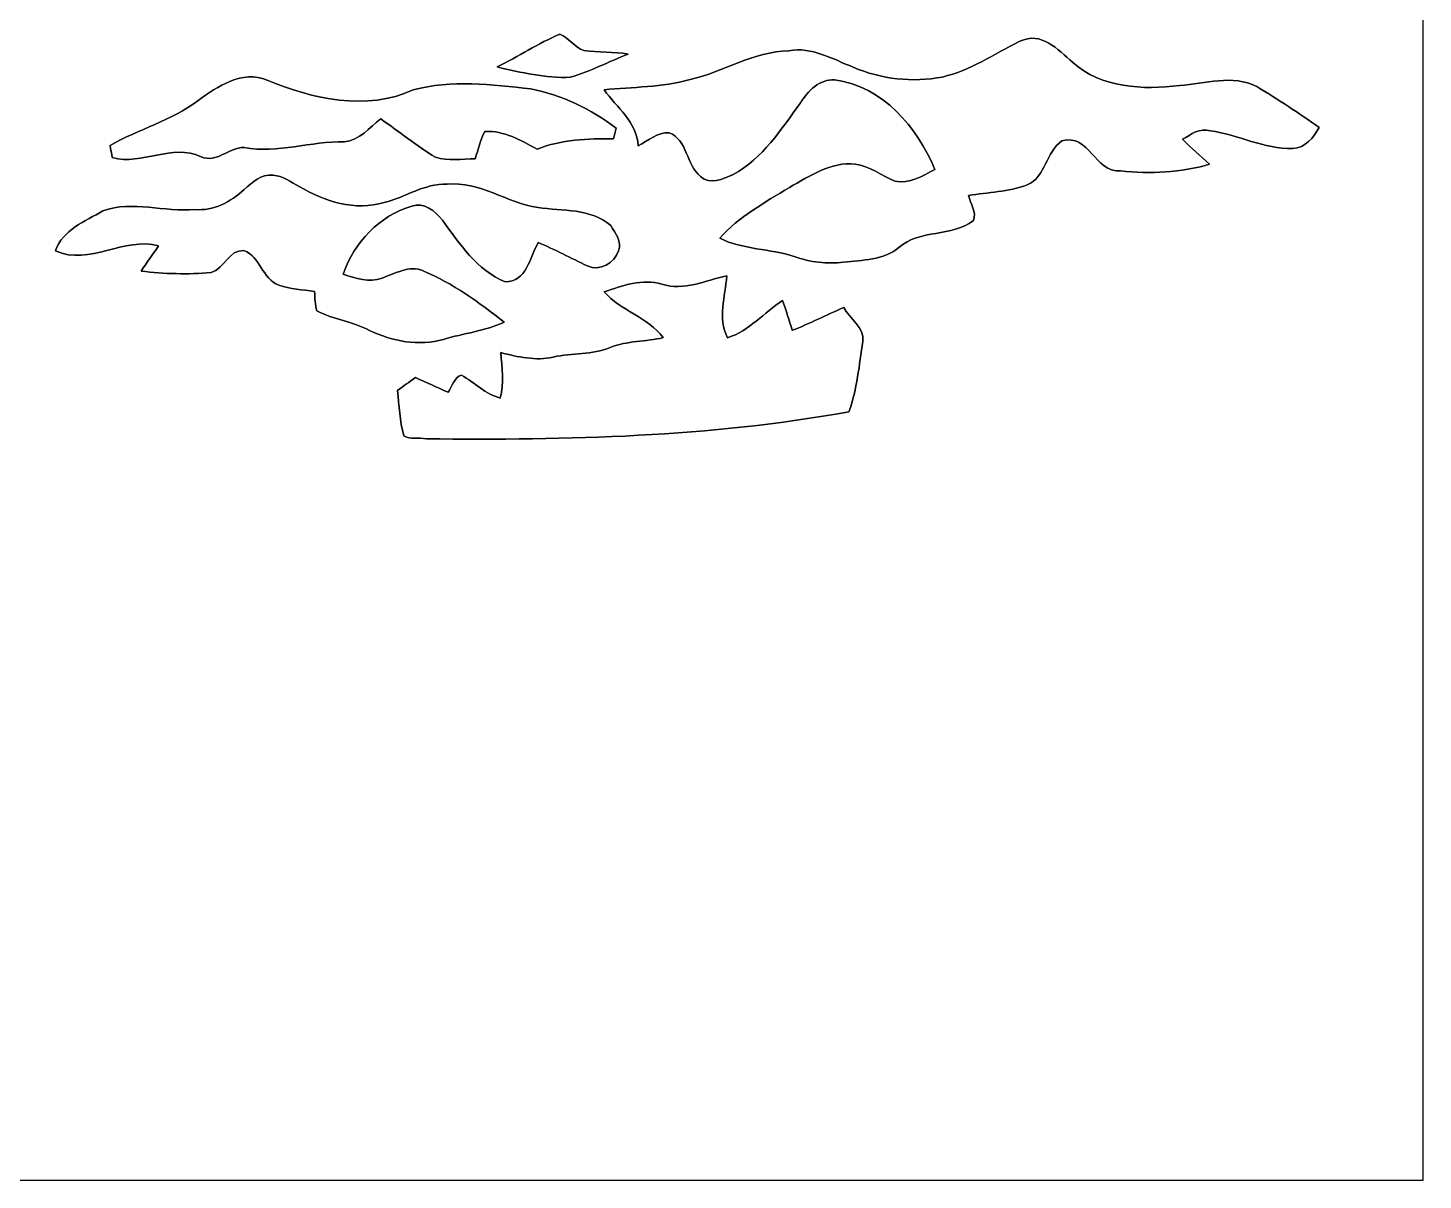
# Model space of a CAD drawing. Header units: centimetres. Extents: x -16.8 to 16.8, y -16.7 to 16.7.
# Drawn here: x -0.22 to 16.77, y -16.67 to -2.63 of the extents above; entities that cross this region are included whole.
import ezdxf

# ---------------------------------------------------------------- set-up
doc = ezdxf.new("R2010")
doc.units = ezdxf.units.CM
doc.header["$MEASUREMENT"] = 0
doc.layers.add('Layer 1', color=7, linetype='Continuous')

msp = doc.modelspace()

# ---------------------------------------------------------------- linework, layer by layer
at = {"layer": 'Layer 1', "color": 7}
for points, knots in [([(-16.77458, 16.66875), (-16.77458, 16.66875), (16.77458, 16.66875), (16.77458, 16.66875), (16.77458, 16.66875), (16.77458, 16.66875), (16.77458, -16.66875), (16.77458, -16.66875), (16.77458, -16.66875), (16.77458, -16.66875), (-16.77458, -16.66875), (-16.77458, -16.66875), (-16.77458, -16.66875), (-16.77458, -16.66875), (-16.77458, 16.66875), (-16.77458, 16.66875), (-16.77458, 16.66875), (-16.77458, 16.66875), (-16.77458, 16.66875), (-16.77458, 16.66875)], [0, 0, 0, 0, 0.16666667, 0.16666667, 0.16666667, 0.16666667, 0.33333333, 0.33333333, 0.33333333, 0.33333333, 0.5, 0.5, 0.5, 0.5, 0.66666667, 0.66666667, 0.66666667, 0.66666667, 1, 1, 1, 1]), ([(5.4991, -3.11009), (5.75522, -2.98168), (5.99793, -2.82116), (6.26145, -2.71039), (6.26145, -2.71039), (6.36976, -2.76013), (6.44172, -2.86667), (6.5532, -2.91112), (6.5532, -2.91112), (6.73206, -2.93335), (6.91586, -2.92206), (7.09471, -2.95204), (7.09471, -2.95204), (6.85871, -3.04447), (6.63152, -3.16406), (6.38845, -3.23603), (6.38845, -3.23603), (6.08894, -3.24838), (5.78944, -3.17712), (5.4991, -3.11009)], [0, 0, 0, 0, 0.16666667, 0.16666667, 0.16666667, 0.16666667, 0.33333333, 0.33333333, 0.33333333, 0.33333333, 0.5, 0.5, 0.5, 0.5, 0.66666667, 0.66666667, 0.66666667, 0.66666667, 1, 1, 1, 1]), ([(11.86145, -2.79753), (12.12674, -2.66982), (12.325, -2.89877), (12.50527, -3.05188), (12.50527, -3.05188), (12.85522, -3.36691), (13.3664, -3.39266), (13.8109, -3.33481), (13.8109, -3.33481), (14.12064, -3.31823), (14.45401, -3.19511), (14.74999, -3.34927), (14.74999, -3.34927), (15.00928, -3.50414), (15.26046, -3.67383), (15.50917, -3.84634), (15.50917, -3.84634), (15.44073, -3.9691), (15.34231, -4.09716), (15.18744, -4.10281), (15.18744, -4.10281), (14.83854, -4.11127), (14.5228, -3.93488), (14.18378, -3.88761), (14.18378, -3.88761), (14.0529, -3.84775), (13.94919, -3.93136), (13.84617, -3.99062), (13.84617, -3.99062), (13.9506, -4.09716), (14.06243, -4.19312), (14.17391, -4.29401), (14.17391, -4.29401), (13.82324, -4.39632), (13.45142, -4.41466), (13.08982, -4.37515), (13.08982, -4.37515), (12.77091, -4.39667), (12.71764, -3.92007), (12.37509, -4.00897), (12.37509, -4.00897), (12.18177, -4.14443), (12.18177, -4.44888), (11.95387, -4.54484), (11.95387, -4.54484), (11.72598, -4.63232), (11.47516, -4.63479), (11.23738, -4.67678), (11.23738, -4.67678), (11.26172, -4.7752), (11.33792, -4.8768), (11.29912, -4.98087), (11.29912, -4.98087), (11.03418, -5.18231), (10.64648, -5.08494), (10.38931, -5.30931), (10.38931, -5.30931), (10.20339, -5.4677), (9.94551, -5.45959), (9.71762, -5.4864), (9.71762, -5.4864), (9.51442, -5.51498), (9.30875, -5.48711), (9.11684, -5.41867), (9.11684, -5.41867), (8.81874, -5.32412), (8.49348, -5.33435), (8.20808, -5.19712), (8.20808, -5.19712), (8.44444, -4.93219), (8.75877, -4.76038), (9.05722, -4.57694), (9.05722, -4.57694), (9.30416, -4.4383), (9.55992, -4.26367), (9.85873, -4.29189), (9.85873, -4.29189), (10.03476, -4.31694), (10.1787, -4.43371), (10.33992, -4.49897), (10.33992, -4.49897), (10.51948, -4.54201), (10.67894, -4.43653), (10.82992, -4.35822), (10.82992, -4.35822), (10.61332, -3.84351), (10.19351, -3.34257), (9.60896, -3.26813), (9.60896, -3.26813), (9.42587, -3.25332), (9.28123, -3.40395), (9.19057, -3.54506), (9.19057, -3.54506), (8.96091, -3.86962), (8.72878, -4.22134), (8.37353, -4.42172), (8.37353, -4.42172), (8.25324, -4.47287), (8.08355, -4.55154), (7.9756, -4.44288), (7.9756, -4.44288), (7.79709, -4.30248), (7.81861, -3.99803), (7.59178, -3.91019), (7.59178, -3.91019), (7.45208, -3.9049), (7.33672, -4.00897), (7.21713, -4.06929), (7.21713, -4.06929), (7.19667, -3.78178), (6.95713, -3.60363), (6.79979, -3.38808), (6.79979, -3.38808), (7.14975, -3.35245), (7.50817, -3.36021), (7.84895, -3.26214), (7.84895, -3.26214), (8.25747, -3.17006), (8.62083, -2.921), (9.04946, -2.91253), (9.04946, -2.91253), (9.33168, -2.85926), (9.5825, -3.01554), (9.83544, -3.11291), (9.83544, -3.11291), (10.17446, -3.25967), (10.55687, -3.30271), (10.92059, -3.23215), (10.92059, -3.23215), (11.26137, -3.15207), (11.55277, -2.95134), (11.86145, -2.79753)], [0, 0, 0, 0, 0.02941176, 0.02941176, 0.02941176, 0.02941176, 0.05882353, 0.05882353, 0.05882353, 0.05882353, 0.08823529, 0.08823529, 0.08823529, 0.08823529, 0.11764706, 0.11764706, 0.11764706, 0.11764706, 0.14705882, 0.14705882, 0.14705882, 0.14705882, 0.17647059, 0.17647059, 0.17647059, 0.17647059, 0.20588235, 0.20588235, 0.20588235, 0.20588235, 0.23529412, 0.23529412, 0.23529412, 0.23529412, 0.26470588, 0.26470588, 0.26470588, 0.26470588, 0.29411765, 0.29411765, 0.29411765, 0.29411765, 0.32352941, 0.32352941, 0.32352941, 0.32352941, 0.35294118, 0.35294118, 0.35294118, 0.35294118, 0.38235294, 0.38235294, 0.38235294, 0.38235294, 0.41176471, 0.41176471, 0.41176471, 0.41176471, 0.44117647, 0.44117647, 0.44117647, 0.44117647, 0.47058824, 0.47058824, 0.47058824, 0.47058824, 0.5, 0.5, 0.5, 0.5, 0.52941176, 0.52941176, 0.52941176, 0.52941176, 0.55882353, 0.55882353, 0.55882353, 0.55882353, 0.58823529, 0.58823529, 0.58823529, 0.58823529, 0.61764706, 0.61764706, 0.61764706, 0.61764706, 0.64705882, 0.64705882, 0.64705882, 0.64705882, 0.67647059, 0.67647059, 0.67647059, 0.67647059, 0.70588235, 0.70588235, 0.70588235, 0.70588235, 0.73529412, 0.73529412, 0.73529412, 0.73529412, 0.76470588, 0.76470588, 0.76470588, 0.76470588, 0.79411765, 0.79411765, 0.79411765, 0.79411765, 0.82352941, 0.82352941, 0.82352941, 0.82352941, 0.85294118, 0.85294118, 0.85294118, 0.85294118, 0.88235294, 0.88235294, 0.88235294, 0.88235294, 0.91176471, 0.91176471, 0.91176471, 0.91176471, 0.94117647, 0.94117647, 0.94117647, 0.94117647, 1, 1, 1, 1]), ([(1.85667, -3.51755), (2.09091, -3.35033), (2.3936, -3.14149), (2.69522, -3.27131), (2.69522, -3.27131), (3.24732, -3.4992), (3.90737, -3.64984), (4.47463, -3.38914), (4.47463, -3.38914), (4.94347, -3.26319), (5.43207, -3.32528), (5.90726, -3.37679), (5.90726, -3.37679), (6.28438, -3.45017), (6.63963, -3.62268), (6.94549, -3.85374), (6.94549, -3.85374), (6.93526, -3.89749), (6.92538, -3.94159), (6.9155, -3.98568), (6.9155, -3.98568), (6.59977, -3.97863), (6.28156, -3.99627), (5.98417, -4.10986), (5.98417, -4.10986), (5.78626, -4.00332), (5.58271, -3.88479), (5.34882, -3.89467), (5.34882, -3.89467), (5.29167, -3.99803), (5.26944, -4.11621), (5.23028, -4.22698), (5.23028, -4.22698), (5.07012, -4.23157), (4.90255, -4.25662), (4.74698, -4.20899), (4.74698, -4.20899), (4.51591, -4.06894), (4.30389, -3.89855), (4.08234, -3.74368), (4.08234, -3.74368), (3.93982, -3.84069), (3.82341, -4.01073), (3.6382, -4.0199), (3.6382, -4.0199), (3.22686, -4.01391), (2.82787, -4.16701), (2.41547, -4.09046), (2.41547, -4.09046), (2.23132, -4.08799), (2.07857, -4.28801), (1.89265, -4.20299), (1.89265, -4.20299), (1.53599, -4.03578), (1.17581, -4.31341), (0.81033, -4.21393), (0.81033, -4.21393), (0.80116, -4.16419), (0.79234, -4.1148), (0.78352, -4.06576), (0.78352, -4.06576), (1.13418, -3.8675), (1.53353, -3.76484), (1.85667, -3.51755)], [0, 0, 0, 0, 0.05882353, 0.05882353, 0.05882353, 0.05882353, 0.11764706, 0.11764706, 0.11764706, 0.11764706, 0.17647059, 0.17647059, 0.17647059, 0.17647059, 0.23529412, 0.23529412, 0.23529412, 0.23529412, 0.29411765, 0.29411765, 0.29411765, 0.29411765, 0.35294118, 0.35294118, 0.35294118, 0.35294118, 0.41176471, 0.41176471, 0.41176471, 0.41176471, 0.47058824, 0.47058824, 0.47058824, 0.47058824, 0.52941176, 0.52941176, 0.52941176, 0.52941176, 0.58823529, 0.58823529, 0.58823529, 0.58823529, 0.64705882, 0.64705882, 0.64705882, 0.64705882, 0.70588235, 0.70588235, 0.70588235, 0.70588235, 0.76470588, 0.76470588, 0.76470588, 0.76470588, 0.82352941, 0.82352941, 0.82352941, 0.82352941, 0.88235294, 0.88235294, 0.88235294, 0.88235294, 1, 1, 1, 1]), ([(2.41547, -4.60375), (2.51848, -4.51944), (2.61867, -4.40478), (2.77107, -4.42983), (2.77107, -4.42983), (2.88996, -4.4323), (2.98626, -4.5152), (3.08857, -4.566), (3.08857, -4.566), (3.39372, -4.7498), (3.76943, -4.86657), (4.12221, -4.76038), (4.12221, -4.76038), (4.38185, -4.69935), (4.61045, -4.52649), (4.88738, -4.53813), (4.88738, -4.53813), (5.28355, -4.49862), (5.61622, -4.76638), (5.99546, -4.82141), (5.99546, -4.82141), (6.29179, -4.86728), (6.63928, -4.82706), (6.88164, -5.04261), (6.88164, -5.04261), (6.93314, -5.13115), (7.02486, -5.24122), (6.97653, -5.34987), (6.97653, -5.34987), (6.92891, -5.50086), (6.74793, -5.60141), (6.59447, -5.53367), (6.59447, -5.53367), (6.39586, -5.43736), (6.20148, -5.33294), (5.99722, -5.24969), (5.99722, -5.24969), (5.90091, -5.41902), (5.85188, -5.73652), (5.59541, -5.72558), (5.59541, -5.72558), (5.2518, -5.58941), (5.04049, -5.25992), (4.83059, -4.97593), (4.83059, -4.97593), (4.74416, -4.86657), (4.6041, -4.75086), (4.45841, -4.80519), (4.45841, -4.80519), (4.06259, -4.92054), (3.75532, -5.24792), (3.62303, -5.6328), (3.62303, -5.6328), (3.77225, -5.68572), (3.93982, -5.74322), (4.09646, -5.68149), (4.09646, -5.68149), (4.25309, -5.62751), (4.43124, -5.51886), (4.59811, -5.59506), (4.59811, -5.59506), (4.95864, -5.74463), (5.27861, -5.97711), (5.58236, -6.21912), (5.58236, -6.21912), (5.34882, -6.32566), (5.08988, -6.35494), (4.8454, -6.42796), (4.8454, -6.42796), (4.54131, -6.51122), (4.2224, -6.45583), (3.94406, -6.3186), (3.94406, -6.3186), (3.74086, -6.21171), (3.50696, -6.18737), (3.30341, -6.08118), (3.30341, -6.08118), (3.27766, -6.00498), (3.28013, -5.92349), (3.27484, -5.84447), (3.27484, -5.84447), (3.12808, -5.82119), (2.97674, -5.81942), (2.83704, -5.76756), (2.83704, -5.76756), (2.63842, -5.69031), (2.61126, -5.41867), (2.41265, -5.34564), (2.41265, -5.34564), (2.23097, -5.334), (2.17487, -5.56613), (2.01542, -5.61269), (2.01542, -5.61269), (1.73108, -5.64092), (1.44427, -5.62963), (1.16134, -5.59647), (1.16134, -5.59647), (1.22908, -5.49275), (1.30422, -5.39362), (1.37336, -5.29061), (1.37336, -5.29061), (0.95497, -5.16819), (0.53622, -5.5372), (0.11853, -5.35129), (0.11853, -5.35129), (0.20638, -5.09446), (0.48013, -4.98722), (0.69744, -4.86375), (0.69744, -4.86375), (1.05974, -4.73004), (1.44568, -4.88174), (1.81751, -4.84611), (1.81751, -4.84611), (2.0447, -4.86728), (2.25425, -4.75262), (2.41547, -4.60375)], [0, 0, 0, 0, 0.03333333, 0.03333333, 0.03333333, 0.03333333, 0.06666667, 0.06666667, 0.06666667, 0.06666667, 0.1, 0.1, 0.1, 0.1, 0.13333333, 0.13333333, 0.13333333, 0.13333333, 0.16666667, 0.16666667, 0.16666667, 0.16666667, 0.2, 0.2, 0.2, 0.2, 0.23333333, 0.23333333, 0.23333333, 0.23333333, 0.26666667, 0.26666667, 0.26666667, 0.26666667, 0.3, 0.3, 0.3, 0.3, 0.33333333, 0.33333333, 0.33333333, 0.33333333, 0.36666667, 0.36666667, 0.36666667, 0.36666667, 0.4, 0.4, 0.4, 0.4, 0.43333333, 0.43333333, 0.43333333, 0.43333333, 0.46666667, 0.46666667, 0.46666667, 0.46666667, 0.5, 0.5, 0.5, 0.5, 0.53333333, 0.53333333, 0.53333333, 0.53333333, 0.56666667, 0.56666667, 0.56666667, 0.56666667, 0.6, 0.6, 0.6, 0.6, 0.63333333, 0.63333333, 0.63333333, 0.63333333, 0.66666667, 0.66666667, 0.66666667, 0.66666667, 0.7, 0.7, 0.7, 0.7, 0.73333333, 0.73333333, 0.73333333, 0.73333333, 0.76666667, 0.76666667, 0.76666667, 0.76666667, 0.8, 0.8, 0.8, 0.8, 0.83333333, 0.83333333, 0.83333333, 0.83333333, 0.86666667, 0.86666667, 0.86666667, 0.86666667, 0.9, 0.9, 0.9, 0.9, 0.93333333, 0.93333333, 0.93333333, 0.93333333, 1, 1, 1, 1]), ([(7.50182, -5.75663), (7.77381, -5.83882), (8.03275, -5.71147), (8.2931, -5.65503), (8.2931, -5.65503), (8.28005, -5.90656), (8.17845, -6.16726), (8.30333, -6.4075), (8.30333, -6.4075), (8.57038, -6.32707), (8.74466, -6.09882), (8.97431, -5.95524), (8.97431, -5.95524), (9.01665, -6.07483), (9.05263, -6.19654), (9.09249, -6.3179), (9.09249, -6.3179), (9.30522, -6.23535), (9.50842, -6.13057), (9.71832, -6.03991), (9.71832, -6.03991), (9.7917, -6.1789), (9.9755, -6.2798), (9.94974, -6.45195), (9.94974, -6.45195), (9.90812, -6.73911), (9.88166, -7.03651), (9.78217, -7.31026), (9.78217, -7.31026), (8.08814, -7.61682), (6.35564, -7.6581), (4.63762, -7.6394), (4.63762, -7.6394), (4.54131, -7.61965), (4.44571, -7.65246), (4.35963, -7.60271), (4.35963, -7.60271), (4.31306, -7.42209), (4.30318, -7.23406), (4.28449, -7.04956), (4.28449, -7.04956), (4.35716, -6.99735), (4.43018, -6.94478), (4.50321, -6.89257), (4.50321, -6.89257), (4.6355, -6.95184), (4.76779, -7.01287), (4.90008, -7.07284), (4.90008, -7.07284), (4.95053, -7.00229), (4.9724, -6.89257), (5.06236, -6.86259), (5.06236, -6.86259), (5.22111, -6.95466), (5.35234, -7.09401), (5.53544, -7.14304), (5.53544, -7.14304), (5.57953, -6.96066), (5.56048, -6.77263), (5.54179, -6.58848), (5.54179, -6.58848), (5.74922, -6.64175), (5.96759, -6.6929), (6.18102, -6.64351), (6.18102, -6.64351), (6.41032, -6.59024), (6.65551, -6.61952), (6.87564, -6.52604), (6.87564, -6.52604), (7.08131, -6.44384), (7.30814, -6.45795), (7.52122, -6.40644), (7.52122, -6.40644), (7.33249, -6.15562), (7.00264, -6.08295), (6.8005, -5.8487), (6.8005, -5.8487), (7.02522, -5.77533), (7.26369, -5.6829), (7.50182, -5.75663)], [0, 0, 0, 0, 0.04761905, 0.04761905, 0.04761905, 0.04761905, 0.0952381, 0.0952381, 0.0952381, 0.0952381, 0.14285714, 0.14285714, 0.14285714, 0.14285714, 0.19047619, 0.19047619, 0.19047619, 0.19047619, 0.23809524, 0.23809524, 0.23809524, 0.23809524, 0.28571429, 0.28571429, 0.28571429, 0.28571429, 0.33333333, 0.33333333, 0.33333333, 0.33333333, 0.38095238, 0.38095238, 0.38095238, 0.38095238, 0.42857143, 0.42857143, 0.42857143, 0.42857143, 0.47619048, 0.47619048, 0.47619048, 0.47619048, 0.52380952, 0.52380952, 0.52380952, 0.52380952, 0.57142857, 0.57142857, 0.57142857, 0.57142857, 0.61904762, 0.61904762, 0.61904762, 0.61904762, 0.66666667, 0.66666667, 0.66666667, 0.66666667, 0.71428571, 0.71428571, 0.71428571, 0.71428571, 0.76190476, 0.76190476, 0.76190476, 0.76190476, 0.80952381, 0.80952381, 0.80952381, 0.80952381, 0.85714286, 0.85714286, 0.85714286, 0.85714286, 0.9047619, 0.9047619, 0.9047619, 0.9047619, 1, 1, 1, 1])]:
    msp.add_open_spline(points, degree=3, knots=knots, dxfattribs=at)
at = {"layer": 'Layer 1', "color": 251}
for points, knots in [([(5.4991, -3.11009), (5.78944, -3.17712), (6.08894, -3.24838), (6.38845, -3.23603), (6.38845, -3.23603), (6.63152, -3.16406), (6.85871, -3.04447), (7.09471, -2.95204), (7.09471, -2.95204), (6.91586, -2.92206), (6.73206, -2.93335), (6.5532, -2.91112), (6.5532, -2.91112), (6.44172, -2.86667), (6.36976, -2.76013), (6.26145, -2.71039), (6.26145, -2.71039), (5.99793, -2.82116), (5.75522, -2.98168), (5.4991, -3.11009), (5.4991, -3.11009), (5.4991, -3.11009), (5.4991, -3.11009), (5.4991, -3.11009)], [0, 0, 0, 0, 0.14285714, 0.14285714, 0.14285714, 0.14285714, 0.28571429, 0.28571429, 0.28571429, 0.28571429, 0.42857143, 0.42857143, 0.42857143, 0.42857143, 0.57142857, 0.57142857, 0.57142857, 0.57142857, 0.71428571, 0.71428571, 0.71428571, 0.71428571, 1, 1, 1, 1]), ([(11.86145, -2.79753), (11.55277, -2.95134), (11.26137, -3.15207), (10.92059, -3.23215), (10.92059, -3.23215), (10.55687, -3.30271), (10.17446, -3.25967), (9.83544, -3.11291), (9.83544, -3.11291), (9.5825, -3.01554), (9.33168, -2.85926), (9.04946, -2.91253), (9.04946, -2.91253), (8.62083, -2.921), (8.25747, -3.17006), (7.84895, -3.26214), (7.84895, -3.26214), (7.50817, -3.36021), (7.14975, -3.35245), (6.79979, -3.38808), (6.79979, -3.38808), (6.95713, -3.60363), (7.19667, -3.78178), (7.21713, -4.06929), (7.21713, -4.06929), (7.33672, -4.00897), (7.45208, -3.9049), (7.59178, -3.91019), (7.59178, -3.91019), (7.81861, -3.99803), (7.79709, -4.30248), (7.9756, -4.44288), (7.9756, -4.44288), (8.08355, -4.55154), (8.25324, -4.47287), (8.37353, -4.42172), (8.37353, -4.42172), (8.72878, -4.22134), (8.96091, -3.86962), (9.19057, -3.54506), (9.19057, -3.54506), (9.28123, -3.40395), (9.42587, -3.25332), (9.60896, -3.26813), (9.60896, -3.26813), (10.19351, -3.34257), (10.61332, -3.84351), (10.82992, -4.35822), (10.82992, -4.35822), (10.67894, -4.43653), (10.51948, -4.54201), (10.33992, -4.49897), (10.33992, -4.49897), (10.1787, -4.43371), (10.03476, -4.31694), (9.85873, -4.29189), (9.85873, -4.29189), (9.55992, -4.26367), (9.30416, -4.4383), (9.05722, -4.57694), (9.05722, -4.57694), (8.75877, -4.76038), (8.44444, -4.93219), (8.20808, -5.19712), (8.20808, -5.19712), (8.49348, -5.33435), (8.81874, -5.32412), (9.11684, -5.41867), (9.11684, -5.41867), (9.30875, -5.48711), (9.51442, -5.51498), (9.71762, -5.4864), (9.71762, -5.4864), (9.94551, -5.45959), (10.20339, -5.4677), (10.38931, -5.30931), (10.38931, -5.30931), (10.64648, -5.08494), (11.03418, -5.18231), (11.29912, -4.98087), (11.29912, -4.98087), (11.33792, -4.8768), (11.26172, -4.7752), (11.23738, -4.67678), (11.23738, -4.67678), (11.47516, -4.63479), (11.72598, -4.63232), (11.95387, -4.54484), (11.95387, -4.54484), (12.18177, -4.44888), (12.18177, -4.14443), (12.37509, -4.00897), (12.37509, -4.00897), (12.71764, -3.92007), (12.77091, -4.39667), (13.08982, -4.37515), (13.08982, -4.37515), (13.45142, -4.41466), (13.82324, -4.39632), (14.17391, -4.29401), (14.17391, -4.29401), (14.06243, -4.19312), (13.9506, -4.09716), (13.84617, -3.99062), (13.84617, -3.99062), (13.94919, -3.93136), (14.0529, -3.84775), (14.18378, -3.88761), (14.18378, -3.88761), (14.5228, -3.93488), (14.83854, -4.11127), (15.18744, -4.10281), (15.18744, -4.10281), (15.34231, -4.09716), (15.44073, -3.9691), (15.50917, -3.84634), (15.50917, -3.84634), (15.26046, -3.67383), (15.00928, -3.50414), (14.74999, -3.34927), (14.74999, -3.34927), (14.45401, -3.19511), (14.12064, -3.31823), (13.8109, -3.33481), (13.8109, -3.33481), (13.3664, -3.39266), (12.85522, -3.36691), (12.50527, -3.05188), (12.50527, -3.05188), (12.325, -2.89877), (12.12674, -2.66982), (11.86145, -2.79753), (11.86145, -2.79753), (11.86145, -2.79753), (11.86145, -2.79753), (11.86145, -2.79753)], [0, 0, 0, 0, 0.02857143, 0.02857143, 0.02857143, 0.02857143, 0.05714286, 0.05714286, 0.05714286, 0.05714286, 0.08571429, 0.08571429, 0.08571429, 0.08571429, 0.11428571, 0.11428571, 0.11428571, 0.11428571, 0.14285714, 0.14285714, 0.14285714, 0.14285714, 0.17142857, 0.17142857, 0.17142857, 0.17142857, 0.2, 0.2, 0.2, 0.2, 0.22857143, 0.22857143, 0.22857143, 0.22857143, 0.25714286, 0.25714286, 0.25714286, 0.25714286, 0.28571429, 0.28571429, 0.28571429, 0.28571429, 0.31428571, 0.31428571, 0.31428571, 0.31428571, 0.34285714, 0.34285714, 0.34285714, 0.34285714, 0.37142857, 0.37142857, 0.37142857, 0.37142857, 0.4, 0.4, 0.4, 0.4, 0.42857143, 0.42857143, 0.42857143, 0.42857143, 0.45714286, 0.45714286, 0.45714286, 0.45714286, 0.48571429, 0.48571429, 0.48571429, 0.48571429, 0.51428571, 0.51428571, 0.51428571, 0.51428571, 0.54285714, 0.54285714, 0.54285714, 0.54285714, 0.57142857, 0.57142857, 0.57142857, 0.57142857, 0.6, 0.6, 0.6, 0.6, 0.62857143, 0.62857143, 0.62857143, 0.62857143, 0.65714286, 0.65714286, 0.65714286, 0.65714286, 0.68571429, 0.68571429, 0.68571429, 0.68571429, 0.71428571, 0.71428571, 0.71428571, 0.71428571, 0.74285714, 0.74285714, 0.74285714, 0.74285714, 0.77142857, 0.77142857, 0.77142857, 0.77142857, 0.8, 0.8, 0.8, 0.8, 0.82857143, 0.82857143, 0.82857143, 0.82857143, 0.85714286, 0.85714286, 0.85714286, 0.85714286, 0.88571429, 0.88571429, 0.88571429, 0.88571429, 0.91428571, 0.91428571, 0.91428571, 0.91428571, 0.94285714, 0.94285714, 0.94285714, 0.94285714, 1, 1, 1, 1]), ([(1.85667, -3.51755), (1.53353, -3.76484), (1.13418, -3.8675), (0.78352, -4.06576), (0.78352, -4.06576), (0.79234, -4.1148), (0.80116, -4.16419), (0.81033, -4.21393), (0.81033, -4.21393), (1.17581, -4.31341), (1.53599, -4.03578), (1.89265, -4.20299), (1.89265, -4.20299), (2.07857, -4.28801), (2.23132, -4.08799), (2.41547, -4.09046), (2.41547, -4.09046), (2.82787, -4.16701), (3.22686, -4.01391), (3.6382, -4.0199), (3.6382, -4.0199), (3.82341, -4.01073), (3.93982, -3.84069), (4.08234, -3.74368), (4.08234, -3.74368), (4.30389, -3.89855), (4.51591, -4.06894), (4.74698, -4.20899), (4.74698, -4.20899), (4.90255, -4.25662), (5.07012, -4.23157), (5.23028, -4.22698), (5.23028, -4.22698), (5.26944, -4.11621), (5.29167, -3.99803), (5.34882, -3.89467), (5.34882, -3.89467), (5.58271, -3.88479), (5.78626, -4.00332), (5.98417, -4.10986), (5.98417, -4.10986), (6.28156, -3.99627), (6.59977, -3.97863), (6.9155, -3.98568), (6.9155, -3.98568), (6.92538, -3.94159), (6.93526, -3.89749), (6.94549, -3.85374), (6.94549, -3.85374), (6.63963, -3.62268), (6.28438, -3.45017), (5.90726, -3.37679), (5.90726, -3.37679), (5.43207, -3.32528), (4.94347, -3.26319), (4.47463, -3.38914), (4.47463, -3.38914), (3.90737, -3.64984), (3.24732, -3.4992), (2.69522, -3.27131), (2.69522, -3.27131), (2.3936, -3.14149), (2.09091, -3.35033), (1.85667, -3.51755), (1.85667, -3.51755), (1.85667, -3.51755), (1.85667, -3.51755), (1.85667, -3.51755)], [0, 0, 0, 0, 0.05555556, 0.05555556, 0.05555556, 0.05555556, 0.11111111, 0.11111111, 0.11111111, 0.11111111, 0.16666667, 0.16666667, 0.16666667, 0.16666667, 0.22222222, 0.22222222, 0.22222222, 0.22222222, 0.27777778, 0.27777778, 0.27777778, 0.27777778, 0.33333333, 0.33333333, 0.33333333, 0.33333333, 0.38888889, 0.38888889, 0.38888889, 0.38888889, 0.44444444, 0.44444444, 0.44444444, 0.44444444, 0.5, 0.5, 0.5, 0.5, 0.55555556, 0.55555556, 0.55555556, 0.55555556, 0.61111111, 0.61111111, 0.61111111, 0.61111111, 0.66666667, 0.66666667, 0.66666667, 0.66666667, 0.72222222, 0.72222222, 0.72222222, 0.72222222, 0.77777778, 0.77777778, 0.77777778, 0.77777778, 0.83333333, 0.83333333, 0.83333333, 0.83333333, 0.88888889, 0.88888889, 0.88888889, 0.88888889, 1, 1, 1, 1]), ([(2.41547, -4.60375), (2.25425, -4.75262), (2.0447, -4.86728), (1.81751, -4.84611), (1.81751, -4.84611), (1.44568, -4.88174), (1.05974, -4.73004), (0.69744, -4.86375), (0.69744, -4.86375), (0.48013, -4.98722), (0.20638, -5.09446), (0.11853, -5.35129), (0.11853, -5.35129), (0.53622, -5.5372), (0.95497, -5.16819), (1.37336, -5.29061), (1.37336, -5.29061), (1.30422, -5.39362), (1.22908, -5.49275), (1.16134, -5.59647), (1.16134, -5.59647), (1.44427, -5.62963), (1.73108, -5.64092), (2.01542, -5.61269), (2.01542, -5.61269), (2.17487, -5.56613), (2.23097, -5.334), (2.41265, -5.34564), (2.41265, -5.34564), (2.61126, -5.41867), (2.63842, -5.69031), (2.83704, -5.76756), (2.83704, -5.76756), (2.97674, -5.81942), (3.12808, -5.82119), (3.27484, -5.84447), (3.27484, -5.84447), (3.28013, -5.92349), (3.27766, -6.00498), (3.30341, -6.08118), (3.30341, -6.08118), (3.50696, -6.18737), (3.74086, -6.21171), (3.94406, -6.3186), (3.94406, -6.3186), (4.2224, -6.45583), (4.54131, -6.51122), (4.8454, -6.42796), (4.8454, -6.42796), (5.08988, -6.35494), (5.34882, -6.32566), (5.58236, -6.21912), (5.58236, -6.21912), (5.27861, -5.97711), (4.95864, -5.74463), (4.59811, -5.59506), (4.59811, -5.59506), (4.43124, -5.51886), (4.25309, -5.62751), (4.09646, -5.68149), (4.09646, -5.68149), (3.93982, -5.74322), (3.77225, -5.68572), (3.62303, -5.6328), (3.62303, -5.6328), (3.75532, -5.24792), (4.06259, -4.92054), (4.45841, -4.80519), (4.45841, -4.80519), (4.6041, -4.75086), (4.74416, -4.86657), (4.83059, -4.97593), (4.83059, -4.97593), (5.04049, -5.25992), (5.2518, -5.58941), (5.59541, -5.72558), (5.59541, -5.72558), (5.85188, -5.73652), (5.90091, -5.41902), (5.99722, -5.24969), (5.99722, -5.24969), (6.20148, -5.33294), (6.39586, -5.43736), (6.59447, -5.53367), (6.59447, -5.53367), (6.74793, -5.60141), (6.92891, -5.50086), (6.97653, -5.34987), (6.97653, -5.34987), (7.02486, -5.24122), (6.93314, -5.13115), (6.88164, -5.04261), (6.88164, -5.04261), (6.63928, -4.82706), (6.29179, -4.86728), (5.99546, -4.82141), (5.99546, -4.82141), (5.61622, -4.76638), (5.28355, -4.49862), (4.88738, -4.53813), (4.88738, -4.53813), (4.61045, -4.52649), (4.38185, -4.69935), (4.12221, -4.76038), (4.12221, -4.76038), (3.76943, -4.86657), (3.39372, -4.7498), (3.08857, -4.566), (3.08857, -4.566), (2.98626, -4.5152), (2.88996, -4.4323), (2.77107, -4.42983), (2.77107, -4.42983), (2.61867, -4.40478), (2.51848, -4.51944), (2.41547, -4.60375), (2.41547, -4.60375), (2.41547, -4.60375), (2.41547, -4.60375), (2.41547, -4.60375)], [0, 0, 0, 0, 0.03225806, 0.03225806, 0.03225806, 0.03225806, 0.06451613, 0.06451613, 0.06451613, 0.06451613, 0.09677419, 0.09677419, 0.09677419, 0.09677419, 0.12903226, 0.12903226, 0.12903226, 0.12903226, 0.16129032, 0.16129032, 0.16129032, 0.16129032, 0.19354839, 0.19354839, 0.19354839, 0.19354839, 0.22580645, 0.22580645, 0.22580645, 0.22580645, 0.25806452, 0.25806452, 0.25806452, 0.25806452, 0.29032258, 0.29032258, 0.29032258, 0.29032258, 0.32258065, 0.32258065, 0.32258065, 0.32258065, 0.35483871, 0.35483871, 0.35483871, 0.35483871, 0.38709677, 0.38709677, 0.38709677, 0.38709677, 0.41935484, 0.41935484, 0.41935484, 0.41935484, 0.4516129, 0.4516129, 0.4516129, 0.4516129, 0.48387097, 0.48387097, 0.48387097, 0.48387097, 0.51612903, 0.51612903, 0.51612903, 0.51612903, 0.5483871, 0.5483871, 0.5483871, 0.5483871, 0.58064516, 0.58064516, 0.58064516, 0.58064516, 0.61290323, 0.61290323, 0.61290323, 0.61290323, 0.64516129, 0.64516129, 0.64516129, 0.64516129, 0.67741935, 0.67741935, 0.67741935, 0.67741935, 0.70967742, 0.70967742, 0.70967742, 0.70967742, 0.74193548, 0.74193548, 0.74193548, 0.74193548, 0.77419355, 0.77419355, 0.77419355, 0.77419355, 0.80645161, 0.80645161, 0.80645161, 0.80645161, 0.83870968, 0.83870968, 0.83870968, 0.83870968, 0.87096774, 0.87096774, 0.87096774, 0.87096774, 0.90322581, 0.90322581, 0.90322581, 0.90322581, 0.93548387, 0.93548387, 0.93548387, 0.93548387, 1, 1, 1, 1]), ([(7.50182, -5.75663), (7.26369, -5.6829), (7.02522, -5.77533), (6.8005, -5.8487), (6.8005, -5.8487), (7.00264, -6.08295), (7.33249, -6.15562), (7.52122, -6.40644), (7.52122, -6.40644), (7.30814, -6.45795), (7.08131, -6.44384), (6.87564, -6.52604), (6.87564, -6.52604), (6.65551, -6.61952), (6.41032, -6.59024), (6.18102, -6.64351), (6.18102, -6.64351), (5.96759, -6.6929), (5.74922, -6.64175), (5.54179, -6.58848), (5.54179, -6.58848), (5.56048, -6.77263), (5.57953, -6.96066), (5.53544, -7.14304), (5.53544, -7.14304), (5.35234, -7.09401), (5.22111, -6.95466), (5.06236, -6.86259), (5.06236, -6.86259), (4.9724, -6.89257), (4.95053, -7.00229), (4.90008, -7.07284), (4.90008, -7.07284), (4.76779, -7.01287), (4.6355, -6.95184), (4.50321, -6.89257), (4.50321, -6.89257), (4.43018, -6.94478), (4.35716, -6.99735), (4.28449, -7.04956), (4.28449, -7.04956), (4.30318, -7.23406), (4.31306, -7.42209), (4.35963, -7.60271), (4.35963, -7.60271), (4.44571, -7.65246), (4.54131, -7.61965), (4.63762, -7.6394), (4.63762, -7.6394), (6.35564, -7.6581), (8.08814, -7.61682), (9.78217, -7.31026), (9.78217, -7.31026), (9.88166, -7.03651), (9.90812, -6.73911), (9.94974, -6.45195), (9.94974, -6.45195), (9.9755, -6.2798), (9.7917, -6.1789), (9.71832, -6.03991), (9.71832, -6.03991), (9.50842, -6.13057), (9.30522, -6.23535), (9.09249, -6.3179), (9.09249, -6.3179), (9.05263, -6.19654), (9.01665, -6.07483), (8.97431, -5.95524), (8.97431, -5.95524), (8.74466, -6.09882), (8.57038, -6.32707), (8.30333, -6.4075), (8.30333, -6.4075), (8.17845, -6.16726), (8.28005, -5.90656), (8.2931, -5.65503), (8.2931, -5.65503), (8.03275, -5.71147), (7.77381, -5.83882), (7.50182, -5.75663)], [0, 0, 0, 0, 0.04761905, 0.04761905, 0.04761905, 0.04761905, 0.0952381, 0.0952381, 0.0952381, 0.0952381, 0.14285714, 0.14285714, 0.14285714, 0.14285714, 0.19047619, 0.19047619, 0.19047619, 0.19047619, 0.23809524, 0.23809524, 0.23809524, 0.23809524, 0.28571429, 0.28571429, 0.28571429, 0.28571429, 0.33333333, 0.33333333, 0.33333333, 0.33333333, 0.38095238, 0.38095238, 0.38095238, 0.38095238, 0.42857143, 0.42857143, 0.42857143, 0.42857143, 0.47619048, 0.47619048, 0.47619048, 0.47619048, 0.52380952, 0.52380952, 0.52380952, 0.52380952, 0.57142857, 0.57142857, 0.57142857, 0.57142857, 0.61904762, 0.61904762, 0.61904762, 0.61904762, 0.66666667, 0.66666667, 0.66666667, 0.66666667, 0.71428571, 0.71428571, 0.71428571, 0.71428571, 0.76190476, 0.76190476, 0.76190476, 0.76190476, 0.80952381, 0.80952381, 0.80952381, 0.80952381, 0.85714286, 0.85714286, 0.85714286, 0.85714286, 0.9047619, 0.9047619, 0.9047619, 0.9047619, 1, 1, 1, 1])]:
    msp.add_open_spline(points, degree=3, knots=knots, dxfattribs=at)

doc.saveas('drawing.dxf')
